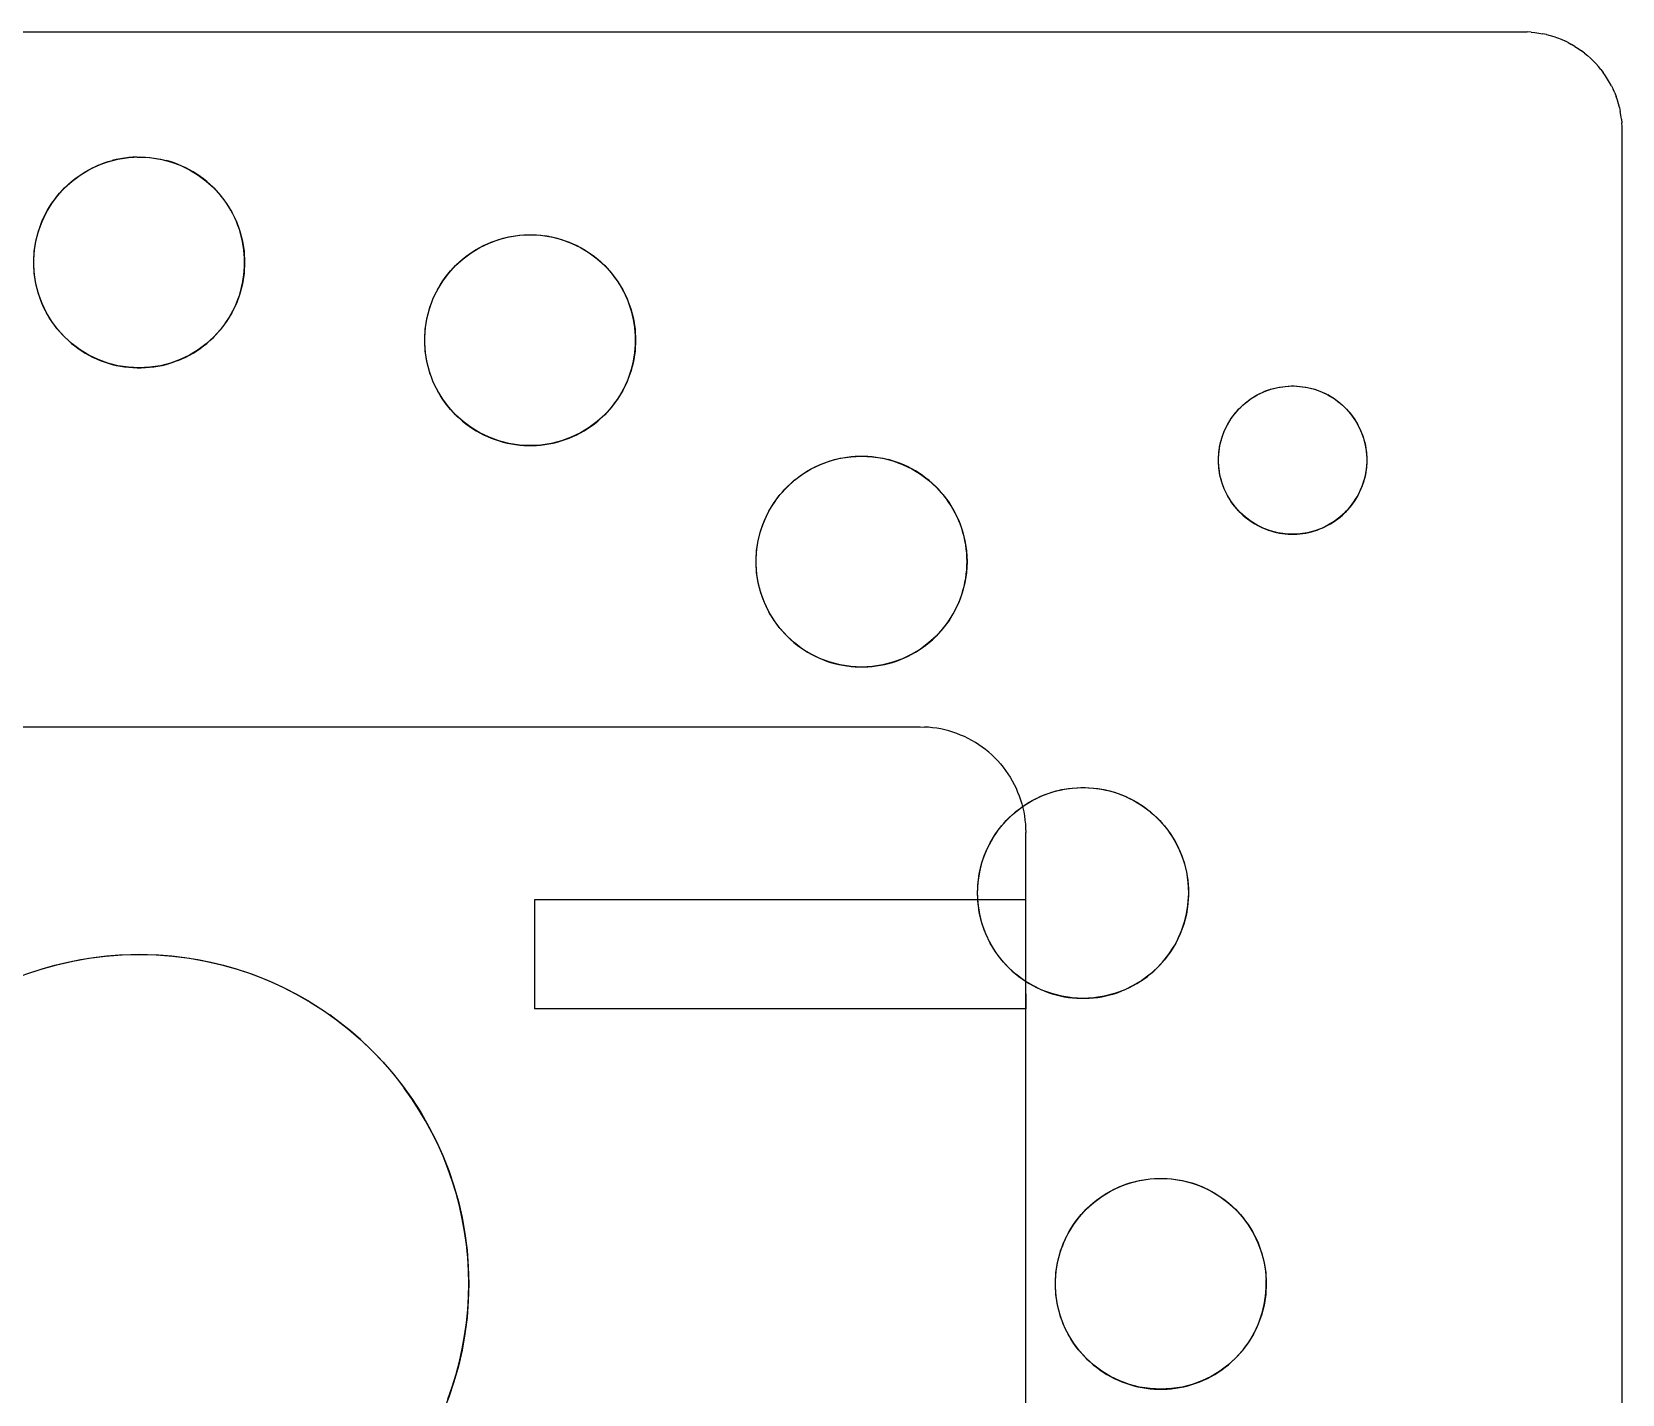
# Model space of a CAD drawing. Header units: millimetres. Extents: x -65 to 188, y -225 to 38.
# Drawn here: x -3.26 to 45, y -3.35 to 38 of the extents above; entities that cross this region are included whole.
import ezdxf

# ---------------------------------------------------------------- set-up
doc = ezdxf.new("R2010")
doc.units = ezdxf.units.MM
doc.layers.add('TOP_XY', color=7, linetype='Continuous')

msp = doc.modelspace()

# ---------------------------------------------------------------- linework, layer by layer
for centre, radius in [((0, 31), 3.2), ((11.863, 28.64), 3.2), ((35, 25), 2.25), ((21.92, 21.92), 3.2), ((28.64, 11.863), 3.2), ((0, 0), 10), ((31, 0), 3.2)]:
    msp.add_circle(centre, radius)
at = {"layer": 'TOP_XY'}
for p, q in [((-42, 38), (42, 38)), ((42, 38), (42.118, 37.998)), ((42.235, 37.991), (42.118, 37.998)), ((42.235, 37.991), (42.353, 37.979)), ((42.353, 37.979), (42.469, 37.963)), ((42.469, 37.963), (42.585, 37.942)), ((42.7, 37.917), (42.585, 37.942)), ((42.7, 37.917), (42.814, 37.887)), ((42.814, 37.887), (42.927, 37.853)), ((42.927, 37.853), (43.038, 37.815)), ((43.038, 37.815), (43.148, 37.772)), ((43.148, 37.772), (43.256, 37.724)), ((43.362, 37.673), (43.256, 37.724)), ((43.362, 37.673), (43.466, 37.617)), ((43.567, 37.558), (43.466, 37.617)), ((43.567, 37.558), (43.667, 37.494)), ((43.667, 37.494), (43.763, 37.427)), ((43.857, 37.356), (43.763, 37.427)), ((43.857, 37.356), (43.948, 37.281)), ((43.948, 37.281), (44.036, 37.203)), ((44.036, 37.203), (44.121, 37.121)), ((44.203, 37.036), (44.121, 37.121)), ((44.281, 36.948), (44.203, 37.036)), ((44.356, 36.857), (44.281, 36.948)), ((44.356, 36.857), (44.427, 36.763)), ((44.494, 36.667), (44.427, 36.763)), ((44.558, 36.567), (44.494, 36.667)), ((44.617, 36.466), (44.558, 36.567)), ((44.673, 36.362), (44.617, 36.466)), ((44.673, 36.362), (44.724, 36.256)), ((44.772, 36.148), (44.724, 36.256)), ((44.772, 36.148), (44.815, 36.038)), ((44.853, 35.927), (44.815, 36.038)), ((44.887, 35.814), (44.853, 35.927)), ((44.917, 35.7), (44.887, 35.814)), ((44.917, 35.7), (44.942, 35.585)), ((44.963, 35.469), (44.942, 35.585)), ((44.979, 35.353), (44.963, 35.469)), ((44.979, 35.353), (44.991, 35.235)), ((44.998, 35.118), (44.991, 35.235)), ((45, 35), (44.998, 35.118)), ((45, -35), (45, 35)), ((-1.637, 33.75), (-1.526, 33.813)), ((-1.526, 33.813), (-1.413, 33.871)), ((-1.413, 33.871), (-1.298, 33.925)), ((-1.298, 33.925), (-1.18, 33.974)), ((-1.18, 33.974), (-1.061, 34.019)), ((-1.061, 34.019), (-0.94, 34.059)), ((-0.94, 34.059), (-0.818, 34.094)), ((-0.694, 34.124), (-0.818, 34.094)), ((-0.57, 34.149), (-0.694, 34.124)), ((-0.444, 34.169), (-0.57, 34.149)), ((-0.318, 34.184), (-0.444, 34.169)), ((-0.191, 34.194), (-0.318, 34.184)), ((-0.064, 34.199), (-0.191, 34.194)), ((-0.064, 34.199), (0.064, 34.199)), ((0.064, 34.199), (0.191, 34.194)), ((0.191, 34.194), (0.318, 34.184)), ((0.318, 34.184), (0.444, 34.169)), ((0.444, 34.169), (0.57, 34.149)), ((0.57, 34.149), (0.694, 34.124)), ((0.694, 34.124), (0.818, 34.094)), ((0.94, 34.059), (0.818, 34.094)), ((1.061, 34.019), (0.94, 34.059)), ((1.18, 33.974), (1.061, 34.019)), ((1.298, 33.925), (1.18, 33.974)), ((1.413, 33.871), (1.298, 33.925)), ((1.526, 33.813), (1.413, 33.871)), ((1.637, 33.75), (1.526, 33.813)), ((-2.24, 33.285), (-2.148, 33.372)), ((-2.148, 33.372), (-2.051, 33.456)), ((-2.051, 33.456), (-1.952, 33.535)), ((-1.952, 33.535), (-1.85, 33.611)), ((-1.85, 33.611), (-1.745, 33.683)), ((-1.745, 33.683), (-1.637, 33.75)), ((1.745, 33.683), (1.637, 33.75)), ((1.85, 33.611), (1.745, 33.683)), ((1.952, 33.535), (1.85, 33.611)), ((2.051, 33.456), (1.952, 33.535)), ((2.148, 33.372), (2.051, 33.456)), ((2.24, 33.285), (2.148, 33.372)), ((-2.647, 32.798), (-2.574, 32.901)), ((-2.574, 32.901), (-2.496, 33.002)), ((-2.496, 33.002), (-2.415, 33.1)), ((-2.415, 33.1), (-2.329, 33.194)), ((-2.329, 33.194), (-2.24, 33.285)), ((2.329, 33.194), (2.24, 33.285)), ((2.415, 33.1), (2.329, 33.194)), ((2.496, 33.002), (2.415, 33.1)), ((2.574, 32.901), (2.496, 33.002)), ((2.647, 32.798), (2.574, 32.901)), ((-2.95, 32.239), (-2.899, 32.356)), ((-2.899, 32.356), (-2.843, 32.47)), ((-2.843, 32.47), (-2.782, 32.582)), ((-2.782, 32.582), (-2.717, 32.691)), ((-2.717, 32.691), (-2.647, 32.798)), ((2.717, 32.691), (2.647, 32.798)), ((2.782, 32.582), (2.717, 32.691)), ((2.843, 32.47), (2.782, 32.582)), ((2.899, 32.356), (2.843, 32.47)), ((2.95, 32.239), (2.899, 32.356)), ((-3.109, 31.756), (-3.077, 31.879)), ((-3.077, 31.879), (-3.039, 32.001)), ((-3.039, 32.001), (-2.997, 32.121)), ((-2.997, 32.121), (-2.95, 32.239)), ((2.997, 32.121), (2.95, 32.239)), ((3.039, 32.001), (2.997, 32.121)), ((3.077, 31.879), (3.039, 32.001)), ((3.109, 31.756), (3.077, 31.879)), ((-3.19, 31.254), (-3.177, 31.381)), ((-3.177, 31.381), (-3.16, 31.507)), ((-3.16, 31.507), (-3.137, 31.632)), ((-3.137, 31.632), (-3.109, 31.756)), ((3.137, 31.632), (3.109, 31.756)), ((3.16, 31.507), (3.137, 31.632)), ((3.177, 31.381), (3.16, 31.507)), ((3.19, 31.254), (3.177, 31.381)), ((10.119, 31.323), (10.227, 31.39)), ((10.227, 31.39), (10.337, 31.453)), ((10.337, 31.453), (10.45, 31.511)), ((10.45, 31.511), (10.566, 31.565)), ((10.566, 31.565), (10.683, 31.615)), ((10.683, 31.615), (10.802, 31.659)), ((10.802, 31.659), (10.923, 31.699)), ((10.923, 31.699), (11.045, 31.734)), ((11.045, 31.734), (11.169, 31.764)), ((11.169, 31.764), (11.294, 31.789)), ((11.294, 31.789), (11.419, 31.809)), ((11.419, 31.809), (11.546, 31.824)), ((11.546, 31.824), (11.672, 31.835)), ((11.672, 31.835), (11.8, 31.84)), ((11.8, 31.84), (11.927, 31.84)), ((11.927, 31.84), (12.054, 31.835)), ((12.054, 31.835), (12.181, 31.824)), ((12.181, 31.824), (12.307, 31.809)), ((12.433, 31.789), (12.307, 31.809)), ((12.433, 31.789), (12.558, 31.764)), ((12.558, 31.764), (12.681, 31.734)), ((12.681, 31.734), (12.804, 31.699)), ((12.804, 31.699), (12.924, 31.659)), ((12.924, 31.659), (13.044, 31.615)), ((13.044, 31.615), (13.161, 31.565)), ((13.161, 31.565), (13.276, 31.511)), ((13.276, 31.511), (13.389, 31.453)), ((13.389, 31.453), (13.5, 31.39)), ((13.5, 31.39), (13.608, 31.323)), ((-3.2, 31), (-3.197, 31.127)), ((-3.197, 30.873), (-3.2, 31)), ((-3.197, 31.127), (-3.19, 31.254)), ((3.197, 31.127), (3.19, 31.254)), ((3.2, 31), (3.197, 31.127)), ((3.197, 30.873), (3.2, 31)), ((9.534, 30.835), (9.623, 30.925)), ((9.623, 30.925), (9.716, 31.013)), ((9.716, 31.013), (9.812, 31.096)), ((9.812, 31.096), (9.911, 31.176)), ((9.911, 31.176), (10.013, 31.251)), ((10.013, 31.251), (10.119, 31.323)), ((13.608, 31.323), (13.713, 31.251)), ((13.713, 31.251), (13.815, 31.176)), ((13.815, 31.176), (13.915, 31.096)), ((13.915, 31.096), (14.011, 31.013)), ((14.011, 31.013), (14.103, 30.925)), ((14.103, 30.925), (14.192, 30.835)), ((-3.19, 30.746), (-3.197, 30.873)), ((-3.177, 30.619), (-3.19, 30.746)), ((-3.16, 30.493), (-3.177, 30.619)), ((-3.137, 30.368), (-3.16, 30.493)), ((3.137, 30.368), (3.16, 30.493)), ((3.16, 30.493), (3.177, 30.619)), ((3.177, 30.619), (3.19, 30.746)), ((3.19, 30.746), (3.197, 30.873)), ((9.146, 30.331), (9.216, 30.438)), ((9.216, 30.438), (9.289, 30.542)), ((9.289, 30.542), (9.367, 30.643)), ((9.367, 30.643), (9.449, 30.74)), ((9.449, 30.74), (9.534, 30.835)), ((14.278, 30.74), (14.192, 30.835)), ((14.359, 30.643), (14.278, 30.74)), ((14.437, 30.542), (14.359, 30.643)), ((14.511, 30.438), (14.437, 30.542)), ((14.58, 30.331), (14.511, 30.438)), ((-3.109, 30.244), (-3.137, 30.368)), ((-3.077, 30.121), (-3.109, 30.244)), ((-3.039, 29.999), (-3.077, 30.121)), ((-2.997, 29.879), (-3.039, 29.999)), ((2.997, 29.879), (3.039, 29.999)), ((3.039, 29.999), (3.077, 30.121)), ((3.077, 30.121), (3.109, 30.244)), ((3.109, 30.244), (3.137, 30.368)), ((8.913, 29.88), (8.964, 29.996)), ((8.964, 29.996), (9.021, 30.11)), ((9.021, 30.11), (9.081, 30.222)), ((9.081, 30.222), (9.146, 30.331)), ((14.645, 30.222), (14.58, 30.331)), ((14.706, 30.11), (14.645, 30.222)), ((14.762, 29.996), (14.706, 30.11)), ((14.813, 29.88), (14.762, 29.996)), ((-2.95, 29.761), (-2.997, 29.879)), ((-2.899, 29.644), (-2.95, 29.761)), ((-2.843, 29.53), (-2.899, 29.644)), ((-2.782, 29.418), (-2.843, 29.53)), ((2.782, 29.418), (2.843, 29.53)), ((2.843, 29.53), (2.899, 29.644)), ((2.899, 29.644), (2.95, 29.761)), ((2.95, 29.761), (2.997, 29.879)), ((8.754, 29.397), (8.786, 29.52)), ((8.786, 29.52), (8.824, 29.641)), ((8.824, 29.641), (8.866, 29.761)), ((8.866, 29.761), (8.913, 29.88)), ((14.86, 29.761), (14.813, 29.88)), ((14.903, 29.641), (14.86, 29.761)), ((14.94, 29.52), (14.903, 29.641)), ((14.973, 29.397), (14.94, 29.52)), ((-2.717, 29.309), (-2.782, 29.418)), ((-2.647, 29.202), (-2.717, 29.309)), ((-2.574, 29.099), (-2.647, 29.202)), ((-2.496, 28.998), (-2.574, 29.099)), ((-2.415, 28.9), (-2.496, 28.998)), ((2.415, 28.9), (2.496, 28.998)), ((2.496, 28.998), (2.574, 29.099)), ((2.574, 29.099), (2.647, 29.202)), ((2.647, 29.202), (2.717, 29.309)), ((2.717, 29.309), (2.782, 29.418)), ((8.673, 28.895), (8.686, 29.021)), ((8.686, 29.021), (8.704, 29.147)), ((8.704, 29.147), (8.726, 29.272)), ((8.726, 29.272), (8.754, 29.397)), ((15, 29.272), (14.973, 29.397)), ((15.023, 29.147), (15, 29.272)), ((15.04, 29.021), (15.023, 29.147)), ((15.053, 28.895), (15.04, 29.021)), ((-2.329, 28.806), (-2.415, 28.9)), ((-2.24, 28.715), (-2.329, 28.806)), ((-2.24, 28.715), (-2.148, 28.628)), ((-2.148, 28.628), (-2.051, 28.544)), ((-2.051, 28.544), (-1.952, 28.465)), ((1.952, 28.465), (2.051, 28.544)), ((2.051, 28.544), (2.148, 28.628)), ((2.148, 28.628), (2.24, 28.715)), ((2.24, 28.715), (2.329, 28.806)), ((2.329, 28.806), (2.415, 28.9)), ((8.663, 28.64), (8.666, 28.767)), ((8.666, 28.513), (8.663, 28.64)), ((8.666, 28.767), (8.673, 28.895)), ((8.673, 28.386), (8.666, 28.513)), ((15.061, 28.767), (15.053, 28.895)), ((15.053, 28.386), (15.061, 28.513)), ((15.063, 28.64), (15.061, 28.767)), ((15.061, 28.513), (15.063, 28.64)), ((-1.952, 28.465), (-1.85, 28.389)), ((-1.85, 28.389), (-1.745, 28.317)), ((-1.745, 28.317), (-1.637, 28.25)), ((-1.637, 28.25), (-1.526, 28.187)), ((-1.526, 28.187), (-1.413, 28.129)), ((-1.413, 28.129), (-1.298, 28.075)), ((-1.298, 28.075), (-1.18, 28.026)), ((-1.18, 28.026), (-1.061, 27.981)), ((1.18, 28.026), (1.061, 27.981)), ((1.18, 28.026), (1.298, 28.075)), ((1.298, 28.075), (1.413, 28.129)), ((1.413, 28.129), (1.526, 28.187)), ((1.526, 28.187), (1.637, 28.25)), ((1.637, 28.25), (1.745, 28.317)), ((1.745, 28.317), (1.85, 28.389)), ((1.85, 28.389), (1.952, 28.465)), ((8.686, 28.259), (8.673, 28.386)), ((8.704, 28.133), (8.686, 28.259)), ((8.726, 28.008), (8.704, 28.133)), ((8.754, 27.884), (8.726, 28.008)), ((14.973, 27.884), (15, 28.008)), ((15, 28.008), (15.023, 28.133)), ((15.023, 28.133), (15.04, 28.259)), ((15.04, 28.259), (15.053, 28.386)), ((-1.061, 27.981), (-0.94, 27.941)), ((-0.94, 27.941), (-0.818, 27.906)), ((-0.818, 27.906), (-0.694, 27.876)), ((-0.694, 27.876), (-0.57, 27.851)), ((-0.57, 27.851), (-0.444, 27.831)), ((-0.444, 27.831), (-0.318, 27.816)), ((-0.318, 27.816), (-0.191, 27.806)), ((-0.191, 27.806), (-0.064, 27.801)), ((-0.064, 27.801), (0.064, 27.801)), ((0.064, 27.801), (0.191, 27.806)), ((0.191, 27.806), (0.318, 27.816)), ((0.318, 27.816), (0.444, 27.831)), ((0.444, 27.831), (0.57, 27.851)), ((0.57, 27.851), (0.694, 27.876)), ((0.694, 27.876), (0.818, 27.906)), ((0.818, 27.906), (0.94, 27.941)), ((0.94, 27.941), (1.061, 27.981)), ((8.786, 27.761), (8.754, 27.884)), ((8.824, 27.639), (8.786, 27.761)), ((8.866, 27.519), (8.824, 27.639)), ((8.913, 27.401), (8.866, 27.519)), ((14.813, 27.401), (14.86, 27.519)), ((14.86, 27.519), (14.903, 27.639)), ((14.903, 27.639), (14.94, 27.761)), ((14.94, 27.761), (14.973, 27.884)), ((8.964, 27.285), (8.913, 27.401)), ((9.021, 27.171), (8.964, 27.285)), ((9.081, 27.059), (9.021, 27.171)), ((9.146, 26.949), (9.081, 27.059)), ((14.58, 26.949), (14.645, 27.059)), ((14.645, 27.059), (14.706, 27.171)), ((14.706, 27.171), (14.762, 27.285)), ((14.762, 27.285), (14.813, 27.401)), ((34.007, 27.019), (34.088, 27.057)), ((34.17, 27.091), (34.088, 27.057)), ((34.254, 27.123), (34.17, 27.091)), ((34.254, 27.123), (34.339, 27.151)), ((34.339, 27.151), (34.425, 27.175)), ((34.425, 27.175), (34.512, 27.196)), ((34.512, 27.196), (34.6, 27.214)), ((34.6, 27.214), (34.688, 27.228)), ((34.688, 27.228), (34.777, 27.239)), ((34.777, 27.239), (34.866, 27.246)), ((34.866, 27.246), (34.955, 27.25)), ((34.955, 27.25), (35.045, 27.25)), ((35.045, 27.25), (35.134, 27.246)), ((35.134, 27.246), (35.223, 27.239)), ((35.223, 27.239), (35.312, 27.228)), ((35.312, 27.228), (35.4, 27.214)), ((35.4, 27.214), (35.488, 27.196)), ((35.488, 27.196), (35.575, 27.175)), ((35.575, 27.175), (35.661, 27.151)), ((35.661, 27.151), (35.746, 27.123)), ((35.746, 27.123), (35.83, 27.091)), ((35.83, 27.091), (35.912, 27.057)), ((35.912, 27.057), (35.993, 27.019)), ((9.216, 26.843), (9.146, 26.949)), ((9.289, 26.739), (9.216, 26.843)), ((9.367, 26.638), (9.289, 26.739)), ((9.449, 26.54), (9.367, 26.638)), ((14.278, 26.54), (14.359, 26.638)), ((14.359, 26.638), (14.437, 26.739)), ((14.437, 26.739), (14.511, 26.843)), ((14.511, 26.843), (14.58, 26.949)), ((33.302, 26.477), (33.362, 26.543)), ((33.362, 26.543), (33.425, 26.607)), ((33.425, 26.607), (33.49, 26.668)), ((33.49, 26.668), (33.558, 26.727)), ((33.558, 26.727), (33.627, 26.783)), ((33.627, 26.783), (33.699, 26.836)), ((33.699, 26.836), (33.773, 26.886)), ((33.773, 26.886), (33.849, 26.933)), ((33.849, 26.933), (33.927, 26.978)), ((33.927, 26.978), (34.007, 27.019)), ((35.993, 27.019), (36.073, 26.978)), ((36.151, 26.933), (36.073, 26.978)), ((36.227, 26.886), (36.151, 26.933)), ((36.227, 26.886), (36.301, 26.836)), ((36.301, 26.836), (36.373, 26.783)), ((36.373, 26.783), (36.442, 26.727)), ((36.442, 26.727), (36.51, 26.668)), ((36.51, 26.668), (36.575, 26.607)), ((36.575, 26.607), (36.638, 26.543)), ((36.638, 26.543), (36.698, 26.477)), ((9.534, 26.446), (9.449, 26.54)), ((9.623, 26.355), (9.534, 26.446)), ((9.623, 26.355), (9.716, 26.268)), ((9.716, 26.268), (9.812, 26.184)), ((9.812, 26.184), (9.911, 26.105)), ((9.911, 26.105), (10.013, 26.029)), ((13.713, 26.029), (13.815, 26.105)), ((13.815, 26.105), (13.915, 26.184)), ((13.915, 26.184), (14.011, 26.268)), ((14.011, 26.268), (14.103, 26.355)), ((14.103, 26.355), (14.192, 26.446)), ((14.192, 26.446), (14.278, 26.54)), ((33.001, 26.033), (33.044, 26.112)), ((33.044, 26.112), (33.09, 26.189)), ((33.09, 26.189), (33.139, 26.264)), ((33.139, 26.264), (33.19, 26.337)), ((33.19, 26.337), (33.245, 26.408)), ((33.245, 26.408), (33.302, 26.477)), ((36.698, 26.477), (36.755, 26.408)), ((36.755, 26.408), (36.81, 26.337)), ((36.81, 26.337), (36.861, 26.264)), ((36.861, 26.264), (36.91, 26.189)), ((36.91, 26.189), (36.956, 26.112)), ((36.956, 26.112), (36.999, 26.033)), ((10.013, 26.029), (10.119, 25.958)), ((10.119, 25.958), (10.227, 25.89)), ((10.227, 25.89), (10.337, 25.828)), ((10.337, 25.828), (10.45, 25.769)), ((10.45, 25.769), (10.566, 25.715)), ((10.566, 25.715), (10.683, 25.666)), ((10.683, 25.666), (10.802, 25.621)), ((10.802, 25.621), (10.923, 25.582)), ((10.923, 25.582), (11.045, 25.547)), ((12.681, 25.547), (12.804, 25.582)), ((12.804, 25.582), (12.924, 25.621)), ((12.924, 25.621), (13.044, 25.666)), ((13.044, 25.666), (13.161, 25.715)), ((13.161, 25.715), (13.276, 25.769)), ((13.276, 25.769), (13.389, 25.828)), ((13.389, 25.828), (13.5, 25.89)), ((13.5, 25.89), (13.608, 25.958)), ((13.608, 25.958), (13.713, 26.029)), ((32.814, 25.532), (32.837, 25.618)), ((32.837, 25.618), (32.863, 25.704)), ((32.863, 25.704), (32.893, 25.788)), ((32.893, 25.788), (32.926, 25.871)), ((32.926, 25.871), (32.962, 25.953)), ((32.962, 25.953), (33.001, 26.033)), ((36.999, 26.033), (37.038, 25.953)), ((37.038, 25.953), (37.074, 25.871)), ((37.074, 25.871), (37.107, 25.788)), ((37.107, 25.788), (37.137, 25.704)), ((37.137, 25.704), (37.163, 25.618)), ((37.163, 25.618), (37.186, 25.532)), ((11.045, 25.547), (11.169, 25.517)), ((11.169, 25.517), (11.294, 25.491)), ((11.294, 25.491), (11.419, 25.471)), ((11.419, 25.471), (11.546, 25.456)), ((11.546, 25.456), (11.672, 25.446)), ((11.672, 25.446), (11.8, 25.441)), ((11.8, 25.441), (11.927, 25.441)), ((11.927, 25.441), (12.054, 25.446)), ((12.054, 25.446), (12.181, 25.456)), ((12.181, 25.456), (12.307, 25.471)), ((12.307, 25.471), (12.433, 25.491)), ((12.433, 25.491), (12.558, 25.517)), ((12.558, 25.517), (12.681, 25.547)), ((21.476, 25.089), (21.603, 25.105)), ((21.603, 25.105), (21.73, 25.115)), ((21.73, 25.115), (21.857, 25.12)), ((21.857, 25.12), (21.984, 25.12)), ((21.984, 25.12), (22.111, 25.115)), ((22.111, 25.115), (22.238, 25.105)), ((22.238, 25.105), (22.364, 25.089)), ((32.752, 25.089), (32.757, 25.179)), ((32.757, 25.179), (32.766, 25.268)), ((32.766, 25.268), (32.778, 25.356)), ((32.778, 25.356), (32.794, 25.444)), ((32.794, 25.444), (32.814, 25.532)), ((37.186, 25.532), (37.206, 25.444)), ((37.206, 25.444), (37.222, 25.356)), ((37.222, 25.356), (37.234, 25.268)), ((37.234, 25.268), (37.243, 25.179)), ((37.243, 25.179), (37.248, 25.089)), ((20.176, 24.603), (20.284, 24.67)), ((20.284, 24.67), (20.394, 24.733)), ((20.394, 24.733), (20.507, 24.791)), ((20.507, 24.791), (20.623, 24.845)), ((20.623, 24.845), (20.74, 24.895)), ((20.74, 24.895), (20.859, 24.939)), ((20.859, 24.939), (20.98, 24.979)), ((20.98, 24.979), (21.102, 25.014)), ((21.102, 25.014), (21.226, 25.044)), ((21.226, 25.044), (21.351, 25.069)), ((21.351, 25.069), (21.476, 25.089)), ((22.364, 25.089), (22.49, 25.069)), ((22.49, 25.069), (22.615, 25.044)), ((22.615, 25.044), (22.738, 25.014)), ((22.861, 24.979), (22.738, 25.014)), ((22.981, 24.939), (22.861, 24.979)), ((23.101, 24.895), (22.981, 24.939)), ((23.218, 24.845), (23.101, 24.895)), ((23.333, 24.791), (23.218, 24.845)), ((23.446, 24.733), (23.333, 24.791)), ((23.557, 24.67), (23.446, 24.733)), ((23.665, 24.603), (23.557, 24.67)), ((32.75, 25), (32.752, 25.089)), ((32.752, 24.911), (32.75, 25)), ((32.757, 24.821), (32.752, 24.911)), ((32.766, 24.732), (32.757, 24.821)), ((32.778, 24.644), (32.766, 24.732)), ((32.794, 24.556), (32.778, 24.644)), ((37.222, 24.644), (37.206, 24.556)), ((37.234, 24.732), (37.222, 24.644)), ((37.243, 24.821), (37.234, 24.732)), ((37.248, 24.911), (37.243, 24.821)), ((37.248, 25.089), (37.25, 25)), ((37.25, 25), (37.248, 24.911)), ((19.591, 24.115), (19.68, 24.205)), ((19.68, 24.205), (19.773, 24.293)), ((19.773, 24.293), (19.869, 24.376)), ((19.869, 24.376), (19.968, 24.456)), ((19.968, 24.456), (20.07, 24.531)), ((20.07, 24.531), (20.176, 24.603)), ((23.77, 24.531), (23.665, 24.603)), ((23.873, 24.456), (23.77, 24.531)), ((23.972, 24.376), (23.873, 24.456)), ((24.068, 24.293), (23.972, 24.376)), ((24.16, 24.205), (24.068, 24.293)), ((24.25, 24.115), (24.16, 24.205)), ((32.814, 24.468), (32.794, 24.556)), ((32.837, 24.382), (32.814, 24.468)), ((32.863, 24.296), (32.837, 24.382)), ((32.893, 24.212), (32.863, 24.296)), ((32.926, 24.129), (32.893, 24.212)), ((37.107, 24.212), (37.074, 24.129)), ((37.107, 24.212), (37.137, 24.296)), ((37.137, 24.296), (37.163, 24.382)), ((37.186, 24.468), (37.163, 24.382)), ((37.206, 24.556), (37.186, 24.468)), ((19.204, 23.611), (19.273, 23.718)), ((19.273, 23.718), (19.346, 23.822)), ((19.346, 23.822), (19.424, 23.923)), ((19.424, 23.923), (19.506, 24.02)), ((19.506, 24.02), (19.591, 24.115)), ((24.335, 24.02), (24.25, 24.115)), ((24.416, 23.923), (24.335, 24.02)), ((24.494, 23.822), (24.416, 23.923)), ((24.568, 23.718), (24.494, 23.822)), ((24.637, 23.611), (24.568, 23.718)), ((32.962, 24.047), (32.926, 24.129)), ((33.001, 23.967), (32.962, 24.047)), ((33.044, 23.888), (33.001, 23.967)), ((33.09, 23.811), (33.044, 23.888)), ((33.139, 23.736), (33.09, 23.811)), ((33.19, 23.663), (33.139, 23.736)), ((33.245, 23.592), (33.19, 23.663)), ((36.755, 23.592), (36.81, 23.663)), ((36.81, 23.663), (36.861, 23.736)), ((36.861, 23.736), (36.91, 23.811)), ((36.91, 23.811), (36.956, 23.888)), ((36.956, 23.888), (36.999, 23.967)), ((36.999, 23.967), (37.038, 24.047)), ((37.038, 24.047), (37.074, 24.129)), ((18.97, 23.16), (19.022, 23.276)), ((19.022, 23.276), (19.078, 23.39)), ((19.078, 23.39), (19.138, 23.502)), ((19.138, 23.502), (19.204, 23.611)), ((24.702, 23.502), (24.637, 23.611)), ((24.763, 23.39), (24.702, 23.502)), ((24.819, 23.276), (24.763, 23.39)), ((24.871, 23.16), (24.819, 23.276)), ((33.302, 23.523), (33.245, 23.592)), ((33.362, 23.457), (33.302, 23.523)), ((33.425, 23.393), (33.362, 23.457)), ((33.425, 23.393), (33.49, 23.332)), ((33.49, 23.332), (33.558, 23.273)), ((33.558, 23.273), (33.627, 23.217)), ((33.627, 23.217), (33.699, 23.164)), ((33.699, 23.164), (33.773, 23.114)), ((36.227, 23.114), (36.301, 23.164)), ((36.301, 23.164), (36.373, 23.217)), ((36.373, 23.217), (36.442, 23.273)), ((36.442, 23.273), (36.51, 23.332)), ((36.51, 23.332), (36.575, 23.393)), ((36.575, 23.393), (36.638, 23.457)), ((36.638, 23.457), (36.698, 23.523)), ((36.698, 23.523), (36.755, 23.592)), ((18.811, 22.677), (18.843, 22.8)), ((18.843, 22.8), (18.881, 22.921)), ((18.881, 22.921), (18.923, 23.041)), ((18.923, 23.041), (18.97, 23.16)), ((24.918, 23.041), (24.871, 23.16)), ((24.96, 22.921), (24.918, 23.041)), ((24.997, 22.8), (24.96, 22.921)), ((25.03, 22.677), (24.997, 22.8)), ((33.773, 23.114), (33.849, 23.067)), ((33.849, 23.067), (33.927, 23.022)), ((33.927, 23.022), (34.007, 22.981)), ((34.007, 22.981), (34.088, 22.943)), ((34.088, 22.943), (34.17, 22.909)), ((34.17, 22.909), (34.254, 22.877)), ((34.254, 22.877), (34.339, 22.849)), ((34.339, 22.849), (34.425, 22.825)), ((34.425, 22.825), (34.512, 22.804)), ((34.512, 22.804), (34.6, 22.786)), ((34.6, 22.786), (34.688, 22.772)), ((34.688, 22.772), (34.777, 22.761)), ((34.777, 22.761), (34.866, 22.754)), ((34.866, 22.754), (34.955, 22.75)), ((34.955, 22.75), (35.045, 22.75)), ((35.045, 22.75), (35.134, 22.754)), ((35.134, 22.754), (35.223, 22.761)), ((35.223, 22.761), (35.312, 22.772)), ((35.312, 22.772), (35.4, 22.786)), ((35.4, 22.786), (35.488, 22.804)), ((35.488, 22.804), (35.575, 22.825)), ((35.575, 22.825), (35.661, 22.849)), ((35.661, 22.849), (35.746, 22.877)), ((35.746, 22.877), (35.83, 22.909)), ((35.83, 22.909), (35.912, 22.943)), ((35.912, 22.943), (35.993, 22.981)), ((35.993, 22.981), (36.073, 23.022)), ((36.073, 23.022), (36.151, 23.067)), ((36.151, 23.067), (36.227, 23.114)), ((18.73, 22.175), (18.743, 22.301)), ((18.743, 22.301), (18.761, 22.427)), ((18.761, 22.427), (18.783, 22.552)), ((18.783, 22.552), (18.811, 22.677)), ((25.057, 22.552), (25.03, 22.677)), ((25.08, 22.427), (25.057, 22.552)), ((25.098, 22.301), (25.08, 22.427)), ((25.11, 22.175), (25.098, 22.301)), ((18.72, 21.92), (18.723, 22.048)), ((18.723, 21.793), (18.72, 21.92)), ((18.723, 22.048), (18.73, 22.175)), ((18.73, 21.666), (18.723, 21.793)), ((25.118, 22.048), (25.11, 22.175)), ((25.11, 21.666), (25.118, 21.793)), ((25.12, 21.92), (25.118, 22.048)), ((25.118, 21.793), (25.12, 21.92)), ((18.743, 21.539), (18.73, 21.666)), ((18.761, 21.413), (18.743, 21.539)), ((18.783, 21.288), (18.761, 21.413)), ((18.811, 21.164), (18.783, 21.288)), ((25.03, 21.164), (25.057, 21.288)), ((25.057, 21.288), (25.08, 21.413)), ((25.08, 21.413), (25.098, 21.539)), ((25.098, 21.539), (25.11, 21.666)), ((18.843, 21.041), (18.811, 21.164)), ((18.881, 20.919), (18.843, 21.041)), ((18.923, 20.799), (18.881, 20.919)), ((18.97, 20.681), (18.923, 20.799)), ((24.871, 20.681), (24.918, 20.799)), ((24.918, 20.799), (24.96, 20.919)), ((24.96, 20.919), (24.997, 21.041)), ((24.997, 21.041), (25.03, 21.164)), ((19.022, 20.565), (18.97, 20.681)), ((19.078, 20.451), (19.022, 20.565)), ((19.138, 20.339), (19.078, 20.451)), ((19.204, 20.229), (19.138, 20.339)), ((24.637, 20.229), (24.702, 20.339)), ((24.702, 20.339), (24.763, 20.451)), ((24.763, 20.451), (24.819, 20.565)), ((24.819, 20.565), (24.871, 20.681)), ((19.273, 20.123), (19.204, 20.229)), ((19.346, 20.019), (19.273, 20.123)), ((19.424, 19.918), (19.346, 20.019)), ((19.506, 19.82), (19.424, 19.918)), ((19.591, 19.726), (19.506, 19.82)), ((24.25, 19.726), (24.335, 19.82)), ((24.335, 19.82), (24.416, 19.918)), ((24.416, 19.918), (24.494, 20.019)), ((24.494, 20.019), (24.568, 20.123)), ((24.568, 20.123), (24.637, 20.229)), ((19.68, 19.635), (19.591, 19.726)), ((19.68, 19.635), (19.773, 19.548)), ((19.773, 19.548), (19.869, 19.464)), ((19.869, 19.464), (19.968, 19.385)), ((19.968, 19.385), (20.07, 19.309)), ((20.07, 19.309), (20.176, 19.238)), ((23.665, 19.238), (23.77, 19.309)), ((23.77, 19.309), (23.873, 19.385)), ((23.873, 19.385), (23.972, 19.464)), ((23.972, 19.464), (24.068, 19.548)), ((24.068, 19.548), (24.16, 19.635)), ((24.16, 19.635), (24.25, 19.726)), ((20.176, 19.238), (20.284, 19.17)), ((20.284, 19.17), (20.394, 19.108)), ((20.394, 19.108), (20.507, 19.049)), ((20.507, 19.049), (20.623, 18.995)), ((20.623, 18.995), (20.74, 18.946)), ((20.74, 18.946), (20.859, 18.901)), ((20.859, 18.901), (20.98, 18.862)), ((20.98, 18.862), (21.102, 18.827)), ((21.102, 18.827), (21.226, 18.797)), ((22.615, 18.797), (22.738, 18.827)), ((22.738, 18.827), (22.861, 18.862)), ((22.861, 18.862), (22.981, 18.901)), ((22.981, 18.901), (23.101, 18.946)), ((23.101, 18.946), (23.218, 18.995)), ((23.218, 18.995), (23.333, 19.049)), ((23.333, 19.049), (23.446, 19.108)), ((23.446, 19.108), (23.557, 19.17)), ((23.557, 19.17), (23.665, 19.238)), ((21.226, 18.797), (21.351, 18.771)), ((21.351, 18.771), (21.476, 18.751)), ((21.476, 18.751), (21.603, 18.736)), ((21.603, 18.736), (21.73, 18.726)), ((21.73, 18.726), (21.857, 18.721)), ((21.857, 18.721), (21.984, 18.721)), ((21.984, 18.721), (22.111, 18.726)), ((22.111, 18.726), (22.238, 18.736)), ((22.238, 18.736), (22.364, 18.751)), ((22.364, 18.751), (22.49, 18.771)), ((22.49, 18.771), (22.615, 18.797)), ((-23.7, 16.9), (23.7, 16.9)), ((23.7, 16.9), (23.826, 16.898)), ((23.951, 16.89), (23.826, 16.898)), ((24.076, 16.878), (23.951, 16.89)), ((24.201, 16.861), (24.076, 16.878)), ((24.324, 16.839), (24.201, 16.861)), ((24.447, 16.812), (24.324, 16.839)), ((24.569, 16.78), (24.447, 16.812)), ((24.689, 16.743), (24.569, 16.78)), ((24.808, 16.702), (24.689, 16.743)), ((24.925, 16.656), (24.808, 16.702)), ((25.04, 16.606), (24.925, 16.656)), ((25.153, 16.551), (25.04, 16.606)), ((25.264, 16.492), (25.153, 16.551)), ((25.372, 16.428), (25.264, 16.492)), ((25.478, 16.361), (25.372, 16.428)), ((25.581, 16.289), (25.478, 16.361)), ((25.681, 16.213), (25.581, 16.289)), ((25.778, 16.133), (25.681, 16.213)), ((25.872, 16.05), (25.778, 16.133)), ((25.963, 15.963), (25.872, 16.05)), ((25.963, 15.963), (26.05, 15.872)), ((26.05, 15.872), (26.133, 15.778)), ((26.133, 15.778), (26.213, 15.681)), ((26.213, 15.681), (26.289, 15.581)), ((26.289, 15.581), (26.361, 15.478)), ((26.361, 15.478), (26.428, 15.372)), ((26.428, 15.372), (26.492, 15.264)), ((26.492, 15.264), (26.551, 15.153)), ((26.551, 15.153), (26.606, 15.04)), ((26.606, 15.04), (26.656, 14.925)), ((27.822, 14.957), (27.946, 14.987)), ((27.946, 14.987), (28.071, 15.012)), ((28.071, 15.012), (28.196, 15.032)), ((28.196, 15.032), (28.323, 15.047)), ((28.323, 15.047), (28.449, 15.057)), ((28.449, 15.057), (28.577, 15.063)), ((28.577, 15.063), (28.704, 15.063)), ((28.704, 15.063), (28.831, 15.057)), ((28.831, 15.057), (28.958, 15.047)), ((28.958, 15.047), (29.084, 15.032)), ((29.084, 15.032), (29.21, 15.012)), ((29.21, 15.012), (29.335, 14.987)), ((29.335, 14.987), (29.458, 14.957)), ((26.656, 14.925), (26.702, 14.808)), ((26.702, 14.808), (26.743, 14.689)), ((26.743, 14.689), (26.78, 14.569)), ((26.78, 14.569), (26.812, 14.447)), ((26.79, 14.474), (26.896, 14.546)), ((26.896, 14.546), (27.004, 14.613)), ((27.004, 14.613), (27.114, 14.676)), ((27.114, 14.676), (27.227, 14.734)), ((27.227, 14.734), (27.343, 14.788)), ((27.343, 14.788), (27.46, 14.838)), ((27.46, 14.838), (27.579, 14.882)), ((27.579, 14.882), (27.7, 14.922)), ((27.7, 14.922), (27.822, 14.957)), ((29.458, 14.957), (29.581, 14.922)), ((29.581, 14.922), (29.701, 14.882)), ((29.701, 14.882), (29.821, 14.838)), ((29.821, 14.838), (29.938, 14.788)), ((29.938, 14.788), (30.053, 14.734)), ((30.053, 14.734), (30.166, 14.676)), ((30.166, 14.676), (30.277, 14.613)), ((30.277, 14.613), (30.385, 14.546)), ((30.385, 14.546), (30.49, 14.474)), ((26.226, 13.963), (26.311, 14.057)), ((26.311, 14.057), (26.4, 14.148)), ((26.4, 14.148), (26.493, 14.236)), ((26.493, 14.236), (26.589, 14.319)), ((26.589, 14.319), (26.688, 14.399)), ((26.688, 14.399), (26.79, 14.474)), ((26.812, 14.447), (26.839, 14.324)), ((26.839, 14.324), (26.861, 14.201)), ((26.861, 14.201), (26.878, 14.076)), ((26.878, 14.076), (26.89, 13.951)), ((30.49, 14.474), (30.593, 14.399)), ((30.593, 14.399), (30.692, 14.319)), ((30.692, 14.319), (30.788, 14.236)), ((30.788, 14.236), (30.88, 14.148)), ((30.88, 14.148), (30.969, 14.057)), ((30.969, 14.057), (31.055, 13.963)), ((25.858, 13.445), (25.924, 13.554)), ((25.924, 13.554), (25.993, 13.661)), ((25.993, 13.661), (26.066, 13.765)), ((26.066, 13.765), (26.144, 13.865)), ((26.144, 13.865), (26.226, 13.963)), ((26.89, 13.951), (26.898, 13.826)), ((26.898, 13.826), (26.9, 13.7)), ((26.9, -13.7), (26.9, 13.7)), ((31.055, 13.963), (31.136, 13.865)), ((31.136, 13.865), (31.214, 13.765)), ((31.214, 13.765), (31.288, 13.661)), ((31.288, 13.661), (31.357, 13.554)), ((31.357, 13.554), (31.422, 13.445)), ((25.643, 12.984), (25.69, 13.102)), ((25.69, 13.102), (25.742, 13.219)), ((25.742, 13.219), (25.798, 13.333)), ((25.798, 13.333), (25.858, 13.445)), ((31.422, 13.445), (31.483, 13.333)), ((31.483, 13.333), (31.539, 13.219)), ((31.539, 13.219), (31.591, 13.102)), ((31.591, 13.102), (31.637, 12.984)), ((25.503, 12.495), (25.531, 12.619)), ((25.531, 12.619), (25.563, 12.743)), ((25.563, 12.743), (25.601, 12.864)), ((25.601, 12.864), (25.643, 12.984)), ((31.637, 12.984), (31.68, 12.864)), ((31.68, 12.864), (31.717, 12.743)), ((31.717, 12.743), (31.75, 12.619)), ((31.75, 12.619), (31.777, 12.495)), ((25.443, 11.99), (25.45, 12.117)), ((25.45, 12.117), (25.463, 12.244)), ((25.463, 12.244), (25.481, 12.37)), ((25.481, 12.37), (25.503, 12.495)), ((31.777, 12.495), (31.8, 12.37)), ((31.8, 12.37), (31.818, 12.244)), ((31.818, 12.244), (31.83, 12.117)), ((31.83, 12.117), (31.838, 11.99)), ((26.9, 11.65), (12, 11.65)), ((12, 11.65), (12, 11.649)), ((12, 11.649), (12, 11.645)), ((12, 11.645), (12, 11.638)), ((12, 11.638), (12, 11.629)), ((12, 11.629), (12, 11.617)), ((12, 11.617), (12, 11.603)), ((12, 11.603), (12, 11.586)), ((12, 11.586), (12, 11.567)), ((25.44, 11.863), (25.443, 11.99)), ((25.443, 11.736), (25.44, 11.863)), ((25.45, 11.609), (25.443, 11.736)), ((25.463, 11.482), (25.45, 11.609)), ((26.9, 11.649), (26.9, 11.65)), ((26.9, 11.645), (26.9, 11.649)), ((26.9, 11.638), (26.9, 11.645)), ((26.9, 11.629), (26.9, 11.638)), ((26.9, 11.617), (26.9, 11.629)), ((26.9, 11.603), (26.9, 11.617)), ((26.9, 11.586), (26.9, 11.603)), ((26.9, 11.567), (26.9, 11.586)), ((31.818, 11.482), (31.83, 11.609)), ((31.83, 11.609), (31.838, 11.736)), ((31.838, 11.99), (31.84, 11.863)), ((31.84, 11.863), (31.838, 11.736)), ((12, 11.567), (12, 11.545)), ((12, 11.545), (12, 11.521)), ((12, 11.521), (12, 11.495)), ((12, 11.495), (12, 11.466)), ((12, 11.466), (12, 11.434)), ((12, 11.434), (12, 11.401)), ((12, 11.401), (12, 11.365)), ((12, 11.365), (12, 11.327)), ((12, 11.327), (12, 11.287)), ((12, 11.287), (12, 11.245)), ((12, 11.245), (12, 11.201)), ((12, 11.201), (12, 11.155)), ((12, 11.155), (12, 11.107)), ((12, 11.107), (12, 11.058)), ((25.481, 11.356), (25.463, 11.482)), ((25.503, 11.231), (25.481, 11.356)), ((25.531, 11.107), (25.503, 11.231)), ((25.563, 10.984), (25.531, 11.107)), ((26.9, 11.545), (26.9, 11.567)), ((26.9, 11.521), (26.9, 11.545)), ((26.9, 11.495), (26.9, 11.521)), ((26.9, 11.466), (26.9, 11.495)), ((26.9, 11.434), (26.9, 11.466)), ((26.9, 11.401), (26.9, 11.434)), ((26.9, 11.365), (26.9, 11.401)), ((26.9, 11.327), (26.9, 11.365)), ((26.9, 11.287), (26.9, 11.327)), ((26.9, 11.245), (26.9, 11.287)), ((26.9, 11.201), (26.9, 11.245)), ((26.9, 11.155), (26.9, 11.201)), ((26.9, 11.107), (26.9, 11.155)), ((26.9, 11.058), (26.9, 11.107)), ((31.717, 10.984), (31.75, 11.107)), ((31.75, 11.107), (31.777, 11.231)), ((31.777, 11.231), (31.8, 11.356)), ((31.8, 11.356), (31.818, 11.482)), ((12, 11.058), (12, 11.007)), ((12, 11.007), (12, 10.954)), ((12, 10.954), (12, 10.9)), ((12, 10.9), (12, 10.844)), ((12, 10.844), (12, 10.787)), ((12, 10.787), (12, 10.729)), ((12, 10.729), (12, 10.669)), ((12, 10.669), (12, 10.609)), ((25.601, 10.862), (25.563, 10.984)), ((25.643, 10.742), (25.601, 10.862)), ((25.69, 10.624), (25.643, 10.742)), ((25.742, 10.508), (25.69, 10.624)), ((26.9, 11.007), (26.9, 11.058)), ((26.9, 10.954), (26.9, 11.007)), ((26.9, 10.9), (26.9, 10.954)), ((26.9, 10.844), (26.9, 10.9)), ((26.9, 10.787), (26.9, 10.844)), ((26.9, 10.729), (26.9, 10.787)), ((26.9, 10.669), (26.9, 10.729)), ((26.9, 10.609), (26.9, 10.669)), ((31.539, 10.508), (31.591, 10.624)), ((31.591, 10.624), (31.637, 10.742)), ((31.637, 10.742), (31.68, 10.862)), ((31.68, 10.862), (31.717, 10.984)), ((12, 10.609), (12, 10.547)), ((12, 10.547), (12, 10.485)), ((12, 10.485), (12, 10.422)), ((12, 10.422), (12, 10.358)), ((12, 10.358), (12, 10.294)), ((12, 10.294), (12, 10.229)), ((12, 10.229), (12, 10.164)), ((12, 10.164), (12, 10.098)), ((25.798, 10.393), (25.742, 10.508)), ((25.858, 10.282), (25.798, 10.393)), ((25.924, 10.172), (25.858, 10.282)), ((25.993, 10.066), (25.924, 10.172)), ((26.9, 10.547), (26.9, 10.609)), ((26.9, 10.485), (26.9, 10.547)), ((26.9, 10.422), (26.9, 10.485)), ((26.9, 10.358), (26.9, 10.422)), ((26.9, 10.294), (26.9, 10.358)), ((26.9, 10.229), (26.9, 10.294)), ((26.9, 10.164), (26.9, 10.229)), ((26.9, 10.098), (26.9, 10.164)), ((31.288, 10.066), (31.357, 10.172)), ((31.357, 10.172), (31.422, 10.282)), ((31.422, 10.282), (31.483, 10.393)), ((31.483, 10.393), (31.539, 10.508)), ((-2.939, 9.559), (-2.556, 9.668)), ((-2.556, 9.668), (-2.17, 9.762)), ((-2.17, 9.762), (-1.78, 9.84)), ((-1.78, 9.84), (-1.387, 9.903)), ((-1.387, 9.903), (-0.993, 9.951)), ((-0.993, 9.951), (-0.596, 9.982)), ((-0.596, 9.982), (-0.199, 9.998)), ((-0.199, 9.998), (0.199, 9.998)), ((0.199, 9.998), (0.596, 9.982)), ((0.596, 9.982), (0.993, 9.951)), ((0.993, 9.951), (1.387, 9.903)), ((1.387, 9.903), (1.78, 9.84)), ((1.78, 9.84), (2.17, 9.762)), ((2.17, 9.762), (2.556, 9.668)), ((2.556, 9.668), (2.939, 9.559)), ((12, 10.098), (12, 10.033)), ((12, 10.033), (12, 9.967)), ((12, 9.967), (12, 9.902)), ((12, 9.902), (12, 9.836)), ((12, 9.836), (12, 9.771)), ((12, 9.771), (12, 9.706)), ((12, 9.706), (12, 9.642)), ((26.066, 9.962), (25.993, 10.066)), ((26.144, 9.861), (26.066, 9.962)), ((26.226, 9.763), (26.144, 9.861)), ((26.311, 9.669), (26.226, 9.763)), ((26.4, 9.578), (26.311, 9.669)), ((26.9, 10.033), (26.9, 10.098)), ((26.9, 9.967), (26.9, 10.033)), ((26.9, 9.902), (26.9, 9.967)), ((26.9, 9.836), (26.9, 9.902)), ((26.9, 9.771), (26.9, 9.836)), ((26.9, 9.706), (26.9, 9.771)), ((26.9, 9.642), (26.9, 9.706)), ((30.88, 9.578), (30.969, 9.669)), ((30.969, 9.669), (31.055, 9.763)), ((31.055, 9.763), (31.136, 9.861)), ((31.136, 9.861), (31.214, 9.962)), ((31.214, 9.962), (31.288, 10.066)), ((-3.316, 9.434), (-2.939, 9.559)), ((2.939, 9.559), (3.316, 9.434)), ((3.316, 9.434), (3.689, 9.295)), ((3.689, 9.295), (4.055, 9.141)), ((12, 9.642), (12, 9.578)), ((12, 9.578), (12, 9.515)), ((12, 9.515), (12, 9.453)), ((12, 9.453), (12, 9.391)), ((12, 9.391), (12, 9.331)), ((12, 9.331), (12, 9.271)), ((12, 9.271), (12, 9.213)), ((12, 9.213), (12, 9.156)), ((26.4, 9.578), (26.493, 9.491)), ((26.493, 9.491), (26.589, 9.407)), ((26.589, 9.407), (26.688, 9.328)), ((26.688, 9.328), (26.79, 9.252)), ((26.79, 9.252), (26.896, 9.181)), ((26.896, 9.181), (27.004, 9.113)), ((26.9, 9.578), (26.9, 9.642)), ((26.9, 9.515), (26.9, 9.578)), ((26.9, 9.453), (26.9, 9.515)), ((26.9, 9.391), (26.9, 9.453)), ((26.9, 9.331), (26.9, 9.391)), ((26.9, 9.271), (26.9, 9.331)), ((26.9, 9.213), (26.9, 9.271)), ((26.9, 9.156), (26.9, 9.213)), ((30.277, 9.113), (30.385, 9.181)), ((30.385, 9.181), (30.49, 9.252)), ((30.49, 9.252), (30.593, 9.328)), ((30.593, 9.328), (30.692, 9.407)), ((30.692, 9.407), (30.788, 9.491)), ((30.788, 9.491), (30.88, 9.578)), ((4.055, 9.141), (4.415, 8.972)), ((4.415, 8.972), (4.769, 8.79)), ((4.769, 8.79), (5.114, 8.593)), ((12, 9.156), (12, 9.1)), ((12, 9.1), (12, 9.046)), ((12, 9.046), (12, 8.993)), ((12, 8.993), (12, 8.942)), ((12, 8.942), (12, 8.893)), ((12, 8.893), (12, 8.845)), ((12, 8.845), (12, 8.799)), ((12, 8.799), (12, 8.755)), ((12, 8.755), (12, 8.713)), ((12, 8.713), (12, 8.673)), ((26.9, 9.1), (26.9, 9.156)), ((26.9, 9.046), (26.9, 9.1)), ((26.9, 8.993), (26.9, 9.046)), ((26.9, 8.942), (26.9, 8.993)), ((26.9, 8.893), (26.9, 8.942)), ((26.9, 8.845), (26.9, 8.893)), ((26.9, 8.799), (26.9, 8.845)), ((26.9, 8.799), (26.9, 8.755)), ((26.9, 8.755), (26.9, 8.713)), ((26.9, 8.713), (26.9, 8.673)), ((27.004, 9.113), (27.114, 9.05)), ((27.114, 9.05), (27.227, 8.992)), ((27.227, 8.992), (27.343, 8.938)), ((27.343, 8.938), (27.46, 8.889)), ((27.46, 8.889), (27.579, 8.844)), ((27.579, 8.844), (27.7, 8.804)), ((27.7, 8.804), (27.822, 8.769)), ((27.822, 8.769), (27.946, 8.739)), ((27.946, 8.739), (28.071, 8.714)), ((28.071, 8.714), (28.196, 8.694)), ((28.196, 8.694), (28.323, 8.679)), ((28.958, 8.679), (29.084, 8.694)), ((29.084, 8.694), (29.21, 8.714)), ((29.21, 8.714), (29.335, 8.739)), ((29.335, 8.739), (29.458, 8.769)), ((29.458, 8.769), (29.581, 8.804)), ((29.581, 8.804), (29.701, 8.844)), ((29.701, 8.844), (29.821, 8.889)), ((29.821, 8.889), (29.938, 8.938)), ((29.938, 8.938), (30.053, 8.992)), ((30.053, 8.992), (30.166, 9.05)), ((30.166, 9.05), (30.277, 9.113)), ((5.114, 8.593), (5.452, 8.383)), ((5.452, 8.383), (5.781, 8.16)), ((12, 8.673), (12, 8.635)), ((12, 8.635), (12, 8.599)), ((12, 8.599), (12, 8.566)), ((12, 8.566), (12, 8.534)), ((12, 8.534), (12, 8.505)), ((12, 8.505), (12, 8.479)), ((12, 8.479), (12, 8.455)), ((12, 8.455), (12, 8.433)), ((12, 8.433), (12, 8.414)), ((12, 8.414), (12, 8.397)), ((12, 8.397), (12, 8.383)), ((12, 8.383), (12, 8.371)), ((12, 8.371), (12, 8.362)), ((12, 8.362), (12, 8.355)), ((12, 8.355), (12, 8.351)), ((12, 8.351), (12, 8.35)), ((26.9, 8.35), (12, 8.35)), ((26.9, 8.673), (26.9, 8.635)), ((26.9, 8.635), (26.9, 8.599)), ((26.9, 8.599), (26.9, 8.566)), ((26.9, 8.566), (26.9, 8.534)), ((26.9, 8.534), (26.9, 8.505)), ((26.9, 8.505), (26.9, 8.479)), ((26.9, 8.479), (26.9, 8.455)), ((26.9, 8.455), (26.9, 8.433)), ((26.9, 8.433), (26.9, 8.414)), ((26.9, 8.414), (26.9, 8.397)), ((26.9, 8.397), (26.9, 8.383)), ((26.9, 8.383), (26.9, 8.371)), ((26.9, 8.371), (26.9, 8.362)), ((26.9, 8.362), (26.9, 8.355)), ((26.9, 8.355), (26.9, 8.351)), ((26.9, 8.351), (26.9, 8.35)), ((28.323, 8.679), (28.449, 8.669)), ((28.449, 8.669), (28.577, 8.664)), ((28.577, 8.664), (28.704, 8.664)), ((28.704, 8.664), (28.831, 8.669)), ((28.831, 8.669), (28.958, 8.679)), ((6.101, 7.923), (5.781, 8.16)), ((6.411, 7.675), (6.101, 7.923)), ((6.711, 7.414), (6.411, 7.675)), ((7, 7.141), (6.711, 7.414)), ((7.279, 6.857), (7, 7.141)), ((7.279, 6.857), (7.546, 6.562)), ((7.546, 6.562), (7.801, 6.257)), ((7.801, 6.257), (8.043, 5.942)), ((8.273, 5.618), (8.043, 5.942)), ((8.49, 5.284), (8.273, 5.618)), ((8.693, 4.942), (8.49, 5.284)), ((8.883, 4.593), (8.693, 4.942)), ((9.058, 4.236), (8.883, 4.593)), ((9.22, 3.873), (9.058, 4.236)), ((9.366, 3.503), (9.22, 3.873)), ((9.498, 3.128), (9.366, 3.503)), ((9.615, 2.748), (9.498, 3.128)), ((29.587, 2.871), (29.702, 2.925)), ((29.702, 2.925), (29.82, 2.974)), ((29.82, 2.974), (29.939, 3.019)), ((29.939, 3.019), (30.06, 3.059)), ((30.06, 3.059), (30.182, 3.094)), ((30.182, 3.094), (30.306, 3.124)), ((30.306, 3.124), (30.43, 3.149)), ((30.43, 3.149), (30.556, 3.169)), ((30.556, 3.169), (30.682, 3.184)), ((30.682, 3.184), (30.809, 3.194)), ((30.809, 3.194), (30.936, 3.199)), ((30.936, 3.199), (31.064, 3.199)), ((31.064, 3.199), (31.191, 3.194)), ((31.191, 3.194), (31.318, 3.184)), ((31.318, 3.184), (31.444, 3.169)), ((31.444, 3.169), (31.57, 3.149)), ((31.57, 3.149), (31.694, 3.124)), ((31.694, 3.124), (31.818, 3.094)), ((31.818, 3.094), (31.94, 3.059)), ((31.94, 3.059), (32.061, 3.019)), ((32.061, 3.019), (32.18, 2.974)), ((32.18, 2.974), (32.298, 2.925)), ((32.298, 2.925), (32.413, 2.871)), ((9.717, 2.363), (9.615, 2.748)), ((28.852, 2.372), (28.948, 2.456)), ((28.948, 2.456), (29.048, 2.535)), ((29.048, 2.535), (29.15, 2.611)), ((29.15, 2.611), (29.255, 2.683)), ((29.255, 2.683), (29.363, 2.75)), ((29.363, 2.75), (29.474, 2.813)), ((29.474, 2.813), (29.587, 2.871)), ((32.413, 2.871), (32.526, 2.813)), ((32.526, 2.813), (32.637, 2.75)), ((32.637, 2.75), (32.745, 2.683)), ((32.745, 2.683), (32.85, 2.611)), ((32.85, 2.611), (32.952, 2.535)), ((32.952, 2.535), (33.051, 2.456)), ((33.051, 2.456), (33.148, 2.372)), ((9.803, 1.975), (9.717, 2.363)), ((9.874, 1.584), (9.803, 1.975)), ((28.426, 1.901), (28.504, 2.002)), ((28.504, 2.002), (28.585, 2.1)), ((28.585, 2.1), (28.671, 2.194)), ((28.671, 2.194), (28.76, 2.285)), ((28.76, 2.285), (28.852, 2.372)), ((33.148, 2.372), (33.24, 2.285)), ((33.24, 2.285), (33.329, 2.194)), ((33.329, 2.194), (33.415, 2.1)), ((33.415, 2.1), (33.496, 2.002)), ((33.496, 2.002), (33.574, 1.901)), ((9.929, 1.19), (9.874, 1.584)), ((28.101, 1.356), (28.157, 1.47)), ((28.157, 1.47), (28.218, 1.582)), ((28.218, 1.582), (28.283, 1.691)), ((28.283, 1.691), (28.353, 1.798)), ((28.353, 1.798), (28.426, 1.901)), ((33.574, 1.901), (33.647, 1.798)), ((33.647, 1.798), (33.717, 1.691)), ((33.717, 1.691), (33.782, 1.582)), ((33.782, 1.582), (33.843, 1.47)), ((33.843, 1.47), (33.899, 1.356)), ((9.968, 0.795), (9.929, 1.19)), ((27.923, 0.879), (27.961, 1.001)), ((27.961, 1.001), (28.003, 1.121)), ((28.05, 1.239), (28.003, 1.121)), ((28.101, 1.356), (28.05, 1.239)), ((33.899, 1.356), (33.95, 1.239)), ((33.95, 1.239), (33.997, 1.121)), ((33.997, 1.121), (34.039, 1.001)), ((34.039, 1.001), (34.077, 0.879)), ((9.992, 0.398), (9.968, 0.795)), ((27.823, 0.381), (27.84, 0.507)), ((27.84, 0.507), (27.863, 0.632)), ((27.863, 0.632), (27.891, 0.756)), ((27.891, 0.756), (27.923, 0.879)), ((34.077, 0.879), (34.109, 0.756)), ((34.109, 0.756), (34.137, 0.632)), ((34.137, 0.632), (34.16, 0.507)), ((34.16, 0.507), (34.177, 0.381)), ((10, 0), (9.992, 0.398)), ((9.992, -0.398), (10, 0)), ((27.8, 0), (27.803, 0.127)), ((27.803, -0.127), (27.8, 0)), ((27.803, 0.127), (27.81, 0.254)), ((27.81, 0.254), (27.823, 0.381)), ((34.177, 0.381), (34.19, 0.254)), ((34.19, 0.254), (34.197, 0.127)), ((34.2, 0), (34.197, 0.127)), ((34.197, -0.127), (34.2, 0)), ((9.968, -0.795), (9.992, -0.398)), ((27.81, -0.254), (27.803, -0.127)), ((27.823, -0.381), (27.81, -0.254)), ((27.84, -0.507), (27.823, -0.381)), ((34.16, -0.507), (34.177, -0.381)), ((34.177, -0.381), (34.19, -0.254)), ((34.19, -0.254), (34.197, -0.127)), ((9.929, -1.19), (9.968, -0.795)), ((27.863, -0.632), (27.84, -0.507)), ((27.891, -0.756), (27.863, -0.632)), ((27.923, -0.879), (27.891, -0.756)), ((27.961, -1.001), (27.923, -0.879)), ((34.039, -1.001), (34.077, -0.879)), ((34.077, -0.879), (34.109, -0.756)), ((34.109, -0.756), (34.137, -0.632)), ((34.137, -0.632), (34.16, -0.507)), ((9.874, -1.584), (9.929, -1.19)), ((28.003, -1.121), (27.961, -1.001)), ((28.05, -1.239), (28.003, -1.121)), ((28.101, -1.356), (28.05, -1.239)), ((28.157, -1.47), (28.101, -1.356)), ((33.843, -1.47), (33.899, -1.356)), ((33.899, -1.356), (33.95, -1.239)), ((33.95, -1.239), (33.997, -1.121)), ((33.997, -1.121), (34.039, -1.001)), ((9.803, -1.975), (9.874, -1.584)), ((28.218, -1.582), (28.157, -1.47)), ((28.283, -1.691), (28.218, -1.582)), ((28.353, -1.798), (28.283, -1.691)), ((28.426, -1.901), (28.353, -1.798)), ((28.504, -2.002), (28.426, -1.901)), ((33.496, -2.002), (33.574, -1.901)), ((33.574, -1.901), (33.647, -1.798)), ((33.647, -1.798), (33.717, -1.691)), ((33.717, -1.691), (33.782, -1.582)), ((33.782, -1.582), (33.843, -1.47)), ((9.615, -2.748), (9.717, -2.363)), ((9.717, -2.363), (9.803, -1.975)), ((28.585, -2.1), (28.504, -2.002)), ((28.671, -2.194), (28.585, -2.1)), ((28.76, -2.285), (28.671, -2.194)), ((28.76, -2.285), (28.852, -2.372)), ((28.852, -2.372), (28.948, -2.456)), ((33.051, -2.456), (33.148, -2.372)), ((33.148, -2.372), (33.24, -2.285)), ((33.24, -2.285), (33.329, -2.194)), ((33.329, -2.194), (33.415, -2.1)), ((33.415, -2.1), (33.496, -2.002)), ((9.498, -3.128), (9.615, -2.748)), ((28.948, -2.456), (29.048, -2.535)), ((29.048, -2.535), (29.15, -2.611)), ((29.15, -2.611), (29.255, -2.683)), ((29.255, -2.683), (29.363, -2.75)), ((29.363, -2.75), (29.474, -2.813)), ((29.474, -2.813), (29.587, -2.871)), ((29.587, -2.871), (29.702, -2.925)), ((32.298, -2.925), (32.413, -2.871)), ((32.413, -2.871), (32.526, -2.813)), ((32.526, -2.813), (32.637, -2.75)), ((32.637, -2.75), (32.745, -2.683)), ((32.745, -2.683), (32.85, -2.611)), ((32.85, -2.611), (32.952, -2.535)), ((32.952, -2.535), (33.051, -2.456)), ((9.366, -3.503), (9.498, -3.128)), ((29.702, -2.925), (29.82, -2.974)), ((29.82, -2.974), (29.939, -3.019)), ((29.939, -3.019), (30.06, -3.059)), ((30.06, -3.059), (30.182, -3.094)), ((30.182, -3.094), (30.306, -3.124)), ((30.306, -3.124), (30.43, -3.149)), ((30.43, -3.149), (30.556, -3.169)), ((30.556, -3.169), (30.682, -3.184)), ((30.682, -3.184), (30.809, -3.194)), ((30.809, -3.194), (30.936, -3.199)), ((30.936, -3.199), (31.064, -3.199)), ((31.064, -3.199), (31.191, -3.194)), ((31.191, -3.194), (31.318, -3.184)), ((31.318, -3.184), (31.444, -3.169)), ((31.444, -3.169), (31.57, -3.149)), ((31.57, -3.149), (31.694, -3.124)), ((31.694, -3.124), (31.818, -3.094)), ((31.818, -3.094), (31.94, -3.059)), ((31.94, -3.059), (32.061, -3.019)), ((32.061, -3.019), (32.18, -2.974)), ((32.18, -2.974), (32.298, -2.925))]:
    msp.add_line(p, q, dxfattribs=at)

doc.saveas('drawing.dxf')
